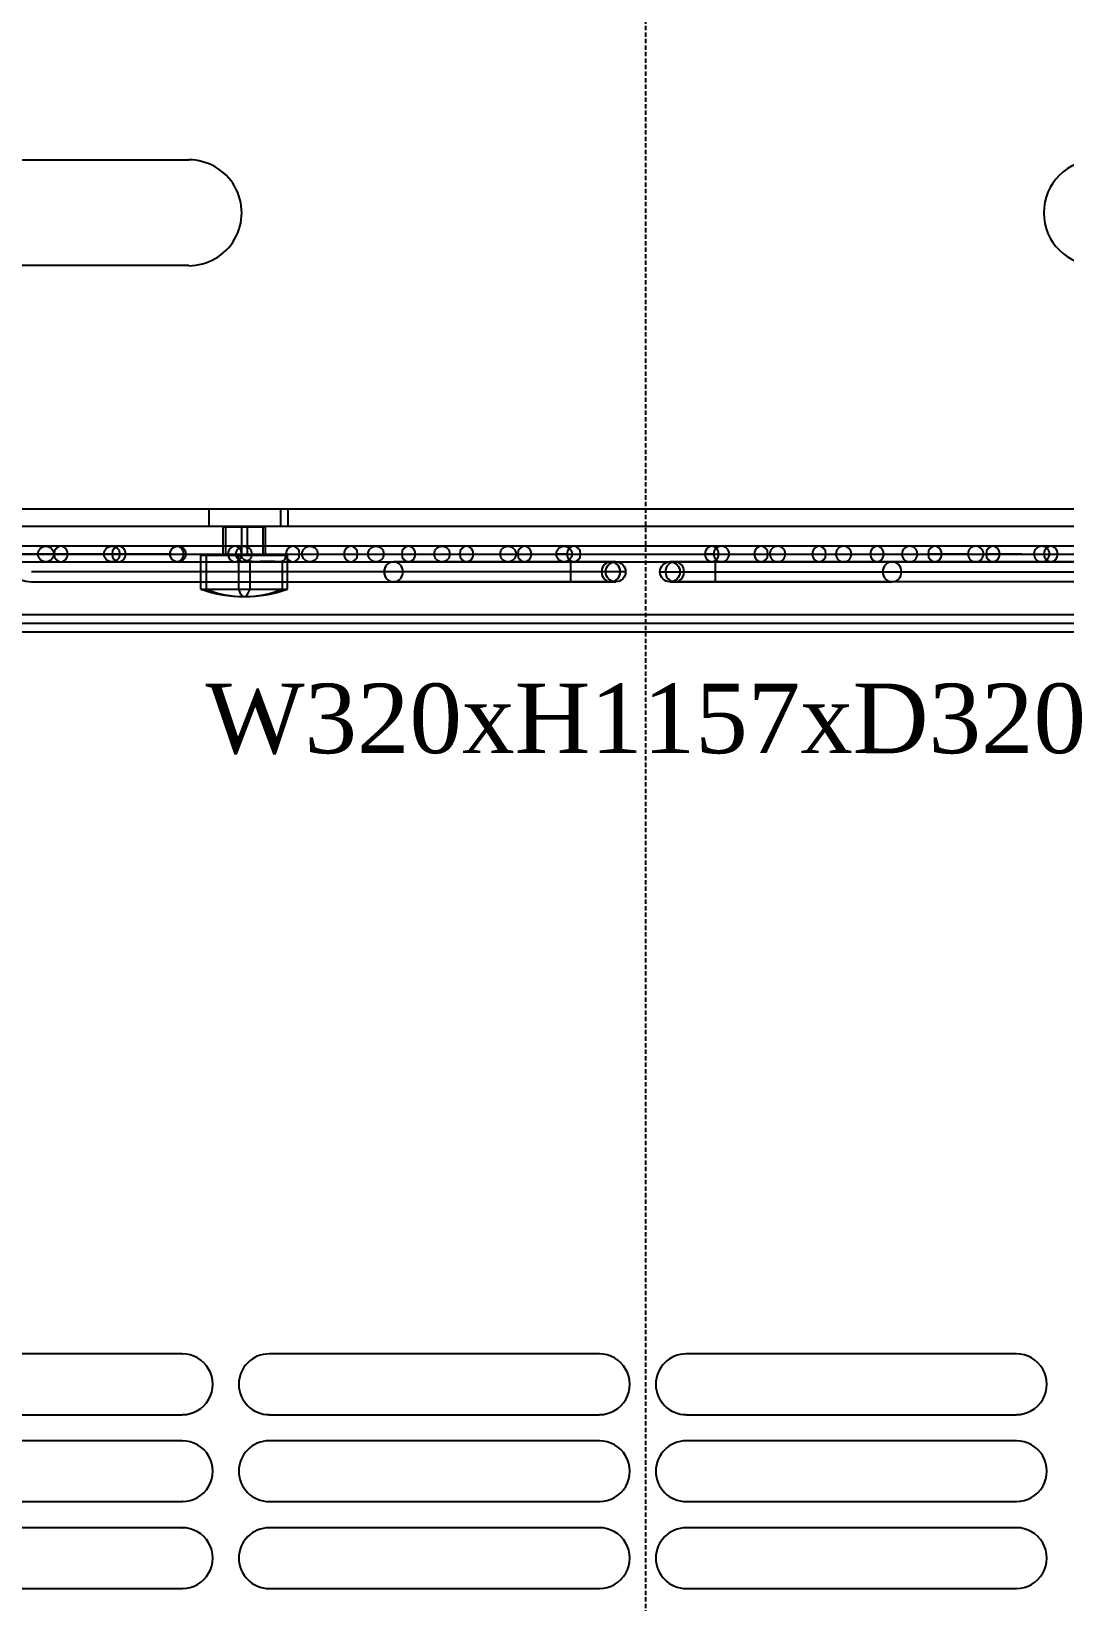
# Model space of a CAD drawing. Extents: x 0 to 320, y 0 to 1157.
# Drawn here: x 89.3 to 208.2, y 190.5 to 371.1 of the extents above; entities that cross this region are included whole.
import ezdxf

# ---------------------------------------------------------------- set-up
doc = ezdxf.new("R2010")
doc.units = 0
doc.linetypes.add('DASHED', pattern=[0.75, 0.5, -0.25])
doc.layers.add('-15N-THT. THIẾT BỊ ĐÓNG MỞ', color=40, linetype='CONTINUOUS')
doc.styles.add('- 04.0', font='times.ttf', dxfattribs={"height": 4})

# ---------------------------------------------------------------- blocks, each defined once
blk = doc.blocks.new('06 - N - SC VSD ATV630C11~C16N4')
at = {"layer": '-15N-THT. THIẾT BỊ ĐÓNG MỞ', "color": 6, "linetype": 'DASHED'}
blk.add_line((0, -578.5), (0, 578.5), dxfattribs=at)
at = {"layer": '-15N-THT. THIẾT BỊ ĐÓNG MỞ'}
for p, q in [((-117.46, -222.17), (-52.59, -222.17)), ((-52.59, -222.17), (-52.59, -222.17)), ((-52.59, -234.33), (-117.46, -234.33)), ((-52.59, -234.33), (-52.59, -234.33)), ((-81.18, -262.3), (80.51, -262.3)), ((-50.25, -264.3), (-50.25, -262.3)), ((-42.01, -264.3), (-42.01, -262.3)), ((-41.21, -262.3), (-41.21, -264.3)), ((-95.34, -264.3), (94.66, -264.3)), ((-43.77, -264.41), (-48.65, -264.41)), ((-48.65, -267.63), (-48.65, -264.41)), ((-48.65, -267.63), (-48.65, -264.41)), ((-48.36, -264.41), (-48.36, -267.63)), ((-46.54, -264.41), (-46.54, -267.63)), ((-45.89, -264.41), (-45.89, -267.63)), ((-44.07, -264.41), (-44.07, -267.63)), ((-43.77, -267.63), (-43.77, -264.41)), ((-43.77, -267.63), (-43.77, -264.41)), ((75.98, -266.6), (-76.65, -266.6)), ((68.38, -266.6), (-69.05, -266.6)), ((60.78, -266.6), (-61.45, -266.6)), ((53.18, -266.6), (-53.85, -266.6)), ((45.58, -266.6), (-46.25, -266.6)), ((37.98, -266.6), (-38.65, -266.6)), ((30.38, -266.6), (-31.05, -266.6)), ((22.78, -266.6), (-23.45, -266.6)), ((15.18, -266.6), (-15.85, -266.6)), ((8.71, -266.6), (-9.39, -266.6)), ((-54.76, -267.5), (-77.55, -267.5)), ((-77.55, -267.5), (76.88, -267.5)), ((-76.63, -268.4), (-44.9, -268.4)), ((-75.75, -267.5), (75.08, -267.5)), ((-70.71, -268.4), (-4.01, -268.4)), ((-69.95, -267.5), (69.28, -267.5)), ((-69, -267.5), (-69.86, -267.5)), ((-69.8, -267.5), (-69.04, -267.5)), ((-69.05, -268.4), (68.38, -268.4)), ((-69.04, -267.5), (-66.52, -267.5)), ((-68.15, -267.5), (67.48, -267.5)), ((-62.8, -267.5), (-62.12, -267.5)), ((-62.35, -267.5), (61.68, -267.5)), ((-61.43, -267.5), (-62.24, -267.5)), ((-62.12, -267.5), (-59.85, -267.5)), ((-61.45, -268.4), (60.78, -268.4)), ((-60.55, -267.5), (59.88, -267.5)), ((-55.19, -267.5), (-54.56, -267.5)), ((-54.75, -267.5), (-39.84, -267.5)), ((-54.75, -267.5), (54.08, -267.5)), ((-54.56, -267.5), (-53.18, -267.5)), ((-53.85, -268.4), (53.18, -268.4)), ((-52.95, -267.5), (52.28, -267.5)), ((-51.19, -267.63), (-46.88, -267.63)), ((-51.19, -271.55), (-51.19, -267.63)), ((-51.19, -271.55), (-51.19, -267.63)), ((-50.58, -267.63), (-50.58, -271.55)), ((-47.15, -267.5), (46.48, -267.5)), ((-47.13, -267.5), (-46.51, -267.5)), ((-46.88, -267.63), (-46.88, -271.55)), ((-46.88, -267.63), (-41.23, -267.63)), ((-46.62, -267.63), (-46.56, -267.8)), ((-46.62, -267.63), (-46.61, -267.69)), ((-46.61, -267.69), (-46.59, -267.74)), ((-46.59, -267.74), (-46.56, -267.8)), ((-46.56, -267.8), (-46.45, -267.95)), ((-46.56, -267.8), (-46.53, -267.85)), ((-46.53, -267.85), (-46.5, -267.9)), ((-46.5, -267.9), (-46.46, -267.94)), ((-46.46, -267.94), (-46.42, -267.99)), ((-46.45, -267.95), (-46.31, -268.08)), ((-46.42, -267.99), (-46.37, -268.03)), ((-46.37, -268.03), (-46.33, -268.07)), ((-46.33, -268.07), (-46.28, -268.1)), ((-46.31, -268.08), (-46.15, -268.17)), ((-46.28, -268.1), (-46.23, -268.13)), ((-46.25, -268.4), (45.58, -268.4)), ((-46.23, -268.13), (-46.18, -268.16)), ((-46.18, -268.16), (-46.12, -268.19)), ((-46.15, -268.17), (-45.98, -268.25)), ((-46.12, -268.19), (-46.07, -268.21)), ((-46.07, -268.21), (-46.01, -268.24)), ((-46.01, -268.24), (-45.96, -268.26)), ((-45.98, -268.25), (-45.81, -268.3)), ((-45.96, -268.26), (-45.9, -268.28)), ((-45.9, -268.28), (-45.84, -268.29)), ((-45.84, -268.29), (-45.78, -268.31)), ((-45.81, -268.3), (-45.63, -268.34)), ((-45.78, -268.31), (-45.73, -268.32)), ((-45.73, -268.32), (-45.67, -268.34)), ((-45.67, -268.34), (-45.61, -268.35)), ((-45.63, -268.34), (-45.44, -268.37)), ((-45.61, -268.35), (-45.55, -268.36)), ((-45.44, -268.37), (-45.55, -268.36)), ((-45.55, -268.36), (-45.55, -271.55)), ((-45.44, -268.37), (-45.26, -268.39)), ((-45.33, -268.38), (-45.44, -268.37)), ((-45.35, -267.5), (44.68, -267.5)), ((-45.22, -268.39), (-45.33, -268.38)), ((-45.26, -268.39), (-45.08, -268.4)), ((-45.12, -268.4), (-45.22, -268.39)), ((-45.01, -268.4), (-45.12, -268.4)), ((-45.08, -268.4), (-44.9, -268.4)), ((-44.9, -268.4), (-45.01, -268.4)), ((-44.9, -268.4), (-44.72, -268.4)), ((-44.72, -268.4), (-44.9, -268.4)), ((-44.72, -268.4), (-44.55, -268.39)), ((-44.54, -268.39), (-44.72, -268.4)), ((-44.55, -268.39), (-44.37, -268.39)), ((-44.37, -268.38), (-44.54, -268.39)), ((-44.37, -268.39), (-44.2, -268.38)), ((-44.2, -268.38), (-44.37, -268.38)), ((-44.2, -268.38), (-44.03, -268.37)), ((-44.03, -268.37), (-44.2, -268.38)), ((-44.03, -268.37), (-43.87, -268.36)), ((-43.87, -268.36), (-44.03, -268.37)), ((-43.87, -268.36), (-43.71, -268.36)), ((-43.71, -268.36), (-43.87, -268.36)), ((-43.71, -268.36), (-43.55, -268.35)), ((-43.55, -268.35), (-43.71, -268.36)), ((-43.55, -268.35), (-43.39, -268.35)), ((-43.39, -268.35), (-43.55, -268.35)), ((-43.39, -268.35), (-43.24, -268.35)), ((-43.24, -268.35), (-43.39, -268.35)), ((-43.24, -268.35), (-43.1, -268.36)), ((-43.1, -268.36), (-43.24, -268.35)), ((-43.1, -268.36), (-42.95, -268.36)), ((-42.95, -268.36), (-43.1, -268.36)), ((-42.95, -268.36), (-42.82, -268.37)), ((-42.82, -268.37), (-42.95, -268.36)), ((-42.82, -268.37), (-42.68, -268.38)), ((-42.68, -268.38), (-42.82, -268.37)), ((-42.68, -268.38), (-42.55, -268.38)), ((-42.55, -268.39), (-42.68, -268.38)), ((-42.55, -268.38), (-42.43, -268.39)), ((-42.43, -268.39), (-42.55, -268.39)), ((-42.43, -268.39), (-42.31, -268.4)), ((-42.31, -268.4), (-42.43, -268.39)), ((-42.31, -268.4), (-42.2, -268.4)), ((-42.2, -268.4), (-42.31, -268.4)), ((-42.2, -268.4), (-42.14, -268.4)), ((-42.09, -268.4), (-42.2, -268.4)), ((-42.2, -268.4), (75.96, -268.4)), ((-42.14, -268.4), (-42.07, -268.4)), ((-41.99, -268.39), (-42.09, -268.4)), ((-42.07, -268.4), (-42.01, -268.39)), ((-42.01, -268.39), (-41.95, -268.38)), ((-41.9, -268.37), (-41.99, -268.39)), ((-41.95, -268.38), (-41.9, -268.37)), ((-41.81, -268.34), (-41.9, -268.37)), ((-41.9, -268.37), (-41.84, -268.36)), ((-41.82, -268.35), (-41.84, -268.36)), ((-41.84, -268.36), (-41.84, -271.55)), ((-41.79, -268.34), (-41.82, -268.35)), ((-41.73, -268.3), (-41.81, -268.34)), ((-41.76, -268.32), (-41.79, -268.34)), ((-41.74, -268.31), (-41.76, -268.32)), ((-41.71, -268.29), (-41.74, -268.31)), ((-41.65, -268.25), (-41.73, -268.3)), ((-41.69, -268.28), (-41.71, -268.29)), ((-41.66, -268.26), (-41.69, -268.28)), ((-41.64, -268.24), (-41.66, -268.26)), ((-41.59, -268.17), (-41.65, -268.25)), ((-41.62, -268.21), (-41.64, -268.24)), ((-41.6, -268.19), (-41.62, -268.21)), ((-41.58, -268.16), (-41.6, -268.19)), ((-41.53, -268.08), (-41.59, -268.17)), ((-41.56, -268.13), (-41.58, -268.16)), ((-41.54, -268.1), (-41.56, -268.13)), ((-41.53, -268.07), (-41.54, -268.1)), ((-41.49, -267.95), (-41.53, -268.08)), ((-41.51, -268.03), (-41.53, -268.07)), ((-41.5, -267.99), (-41.51, -268.03)), ((-41.48, -267.94), (-41.5, -267.99)), ((-41.45, -267.8), (-41.49, -267.95)), ((-41.47, -267.9), (-41.48, -267.94)), ((-41.46, -267.85), (-41.47, -267.9)), ((-41.45, -267.8), (-41.46, -267.85)), ((-41.43, -267.63), (-41.45, -267.8)), ((-41.44, -267.74), (-41.45, -267.8)), ((-41.43, -267.63), (-41.44, -267.69)), ((-41.44, -267.69), (-41.44, -267.74)), ((-41.23, -271.55), (-41.23, -267.63)), ((-41.23, -271.55), (-41.23, -267.63)), ((-39.55, -267.5), (-33.17, -267.5)), ((-39.55, -267.5), (38.88, -267.5)), ((-38.65, -268.4), (37.98, -268.4)), ((-37.75, -267.5), (37.08, -267.5)), ((-31.95, -267.5), (-26.5, -267.5)), ((-31.95, -267.5), (31.28, -267.5)), ((-31.05, -268.4), (30.38, -268.4)), ((-30.15, -267.5), (29.48, -267.5)), ((-3.46, -268.4), (-29.03, -268.4)), ((-24.35, -267.5), (-19.83, -267.5)), ((-24.35, -267.5), (23.68, -267.5)), ((-23.45, -268.4), (22.78, -268.4)), ((-22.55, -267.5), (21.88, -267.5)), ((-16.75, -267.5), (-13.16, -267.5)), ((-16.75, -267.5), (16.08, -267.5)), ((-15.85, -268.4), (15.18, -268.4)), ((-14.95, -267.5), (14.28, -267.5)), ((-9.07, -267.5), (-10.29, -267.5)), ((-10.29, -267.5), (9.61, -267.5)), ((-9.39, -268.4), (8.71, -268.4)), ((-8.65, -268.4), (-8.65, -270.7)), ((-8.49, -267.5), (-7.49, -267.5)), ((-8.49, -267.5), (7.81, -267.5)), ((30.36, -268.4), (2.79, -268.4)), ((3.34, -268.4), (28.36, -268.4)), ((7.81, -267.5), (6.82, -267.5)), ((7.98, -268.4), (7.98, -270.7)), ((8.4, -267.5), (9.61, -267.5)), ((8.72, -268.4), (8.71, -268.4)), ((8.71, -268.4), (8.71, -268.4)), ((8.71, -268.4), (8.71, -268.4)), ((8.72, -268.4), (8.72, -268.4)), ((8.72, -268.4), (8.72, -268.4)), ((12.49, -267.5), (16.08, -267.5)), ((15.19, -268.4), (15.17, -268.4)), ((15.17, -268.4), (15.17, -268.4)), ((15.17, -268.4), (15.17, -268.4)), ((15.19, -268.4), (15.19, -268.4)), ((15.19, -268.4), (15.19, -268.4)), ((19.16, -267.5), (23.68, -267.5)), ((22.76, -268.4), (22.76, -268.4)), ((22.76, -268.4), (22.76, -268.4)), ((22.76, -268.4), (22.77, -268.4)), ((22.77, -268.4), (22.77, -268.4)), ((22.77, -268.4), (22.77, -268.4)), ((22.77, -268.4), (22.77, -268.4)), ((22.77, -268.4), (22.77, -268.4)), ((22.77, -268.4), (22.77, -268.4)), ((22.77, -268.4), (22.79, -268.4)), ((22.8, -268.4), (22.79, -268.4)), ((22.79, -268.4), (22.79, -268.4)), ((22.79, -268.4), (22.79, -268.4)), ((22.79, -268.4), (22.79, -268.4)), ((22.79, -268.4), (22.79, -268.4)), ((22.79, -268.4), (22.79, -268.4)), ((22.8, -268.4), (22.8, -268.4)), ((22.8, -268.4), (22.8, -268.4)), ((25.83, -267.5), (30.8, -267.5)), ((30.36, -268.4), (30.36, -268.4)), ((30.36, -268.4), (30.36, -268.4)), ((30.36, -268.4), (30.36, -268.4)), ((30.36, -268.4), (30.36, -268.4)), ((30.36, -268.4), (30.36, -268.4)), ((30.36, -268.4), (30.36, -268.4)), ((30.36, -268.4), (30.37, -268.4)), ((30.37, -268.4), (30.37, -268.4)), ((30.37, -268.4), (30.37, -268.4)), ((30.37, -268.4), (30.37, -268.4)), ((30.37, -268.4), (30.37, -268.4)), ((30.37, -268.4), (30.37, -268.4)), ((30.37, -268.4), (30.39, -268.4)), ((30.39, -268.4), (30.39, -268.4)), ((30.39, -268.4), (30.39, -268.4)), ((30.39, -268.4), (30.39, -268.4)), ((30.39, -268.4), (30.39, -268.4)), ((30.39, -268.4), (30.39, -268.4)), ((30.39, -268.4), (30.4, -268.4)), ((30.4, -268.4), (30.4, -268.4)), ((30.4, -268.4), (30.4, -268.4)), ((30.4, -268.4), (30.4, -268.4)), ((30.4, -268.4), (30.4, -268.4)), ((30.4, -268.4), (30.4, -268.4)), ((30.4, -268.4), (30.4, -268.4)), ((37.95, -268.4), (30.4, -268.4)), ((30.8, -267.5), (30.93, -267.5)), ((30.93, -267.5), (31.28, -267.5)), ((36.97, -267.5), (32.5, -267.5)), ((36.83, -267.5), (37.13, -267.5)), ((37.03, -267.5), (36.97, -267.5)), ((37.08, -267.5), (37.03, -267.5)), ((37.13, -267.5), (38.88, -267.5)), ((37.96, -268.4), (37.95, -268.4)), ((37.97, -268.4), (37.96, -268.4)), ((37.96, -268.4), (37.96, -268.4)), ((37.96, -268.4), (37.96, -268.4)), ((37.96, -268.4), (37.96, -268.4)), ((37.96, -268.4), (37.96, -268.4)), ((37.96, -268.4), (37.96, -268.4)), ((37.96, -268.4), (37.96, -268.4)), ((37.96, -268.4), (37.96, -268.4)), ((37.96, -268.4), (37.96, -268.4)), ((37.97, -268.4), (37.97, -268.4)), ((37.97, -268.4), (37.97, -268.4)), ((37.97, -268.4), (37.97, -268.4)), ((37.97, -268.4), (37.97, -268.4)), ((37.97, -268.4), (37.97, -268.4)), ((37.97, -268.4), (37.99, -268.4)), ((37.99, -268.4), (37.99, -268.4)), ((37.99, -268.4), (37.99, -268.4)), ((37.99, -268.4), (37.99, -268.4)), ((37.99, -268.4), (37.99, -268.4)), ((37.99, -268.4), (38, -268.4)), ((37.99, -268.4), (38, -268.4)), ((38, -268.4), (38, -268.4)), ((38.01, -268.4), (38, -268.4)), ((38, -268.4), (38, -268.4)), ((38, -268.4), (38, -268.4)), ((38, -268.4), (38, -268.4)), ((38, -268.4), (38, -268.4)), ((38, -268.4), (38, -268.4)), ((38, -268.4), (38, -268.4)), ((38, -268.4), (38, -268.4)), ((45.55, -268.4), (38.01, -268.4)), ((42.99, -267.5), (39.17, -267.5)), ((42.78, -267.5), (43.23, -267.5)), ((43.28, -267.5), (42.99, -267.5)), ((43.23, -267.5), (49.24, -267.5)), ((45.56, -268.4), (45.55, -268.4)), ((45.56, -268.4), (45.55, -268.4)), ((45.55, -268.4), (45.55, -268.4)), ((45.55, -268.4), (45.55, -268.4)), ((45.57, -268.4), (45.56, -268.4)), ((45.56, -268.4), (45.56, -268.4)), ((45.56, -268.4), (45.56, -268.4)), ((45.56, -268.4), (45.56, -268.4)), ((45.56, -268.4), (45.56, -268.4)), ((45.56, -268.4), (45.56, -268.4)), ((45.56, -268.4), (45.56, -268.4)), ((45.56, -268.4), (45.56, -268.4)), ((45.56, -268.4), (45.56, -268.4)), ((45.56, -268.4), (45.57, -268.4)), ((45.57, -268.4), (45.57, -268.4)), ((45.57, -268.4), (45.57, -268.4)), ((45.57, -268.4), (45.57, -268.4)), ((45.57, -268.4), (45.57, -268.4)), ((45.57, -268.4), (45.59, -268.4)), ((45.59, -268.4), (45.59, -268.4)), ((45.59, -268.4), (45.59, -268.4)), ((45.59, -268.4), (45.59, -268.4)), ((45.59, -268.4), (45.59, -268.4)), ((45.59, -268.4), (45.6, -268.4)), ((45.59, -268.4), (45.6, -268.4)), ((45.61, -268.4), (45.6, -268.4)), ((45.6, -268.4), (45.6, -268.4)), ((45.6, -268.4), (45.6, -268.4)), ((45.6, -268.4), (45.6, -268.4)), ((45.6, -268.4), (45.6, -268.4)), ((45.6, -268.4), (45.6, -268.4)), ((45.6, -268.4), (45.6, -268.4)), ((45.6, -268.4), (45.6, -268.4)), ((45.6, -268.4), (45.6, -268.4)), ((45.61, -268.4), (45.61, -268.4)), ((45.61, -268.4), (45.61, -268.4)), ((45.61, -268.4), (45.61, -268.4)), ((53.15, -268.4), (45.61, -268.4)), ((-2.31, -269.55), (-70.71, -269.55)), ((-70.71, -270.7), (-3.46, -270.7)), ((-4.01, -270.7), (-29.03, -270.7)), ((1.64, -269.55), (70.04, -269.55)), ((2.79, -270.7), (28.36, -270.7)), ((70.04, -270.7), (3.34, -270.7)), ((-51.19, -271.55), (-41.23, -271.55)), ((149.75, -274.5), (-149.71, -274.5)), ((149.75, -275.5), (-149.71, -275.5)), ((145.66, -276.5), (-145.71, -276.5)), ((-53.34, -359.5), (-91.34, -359.5)), ((-53.34, -359.5), (-53.33, -359.5)), ((-5.34, -359.5), (-43.34, -359.5)), ((-43.33, -359.5), (-43.34, -359.5)), ((-5.34, -359.5), (-5.33, -359.5)), ((42.66, -359.5), (4.66, -359.5)), ((4.67, -359.5), (4.66, -359.5)), ((42.66, -359.5), (42.67, -359.5)), ((-91.34, -366.5), (-53.34, -366.5)), ((-53.33, -366.5), (-53.34, -366.5)), ((-43.34, -366.5), (-5.34, -366.5)), ((-43.33, -366.5), (-43.34, -366.5)), ((-5.33, -366.5), (-5.34, -366.5)), ((4.66, -366.5), (42.66, -366.5)), ((4.67, -366.5), (4.66, -366.5)), ((42.67, -366.5), (42.66, -366.5)), ((-53.34, -369.5), (-91.34, -369.5)), ((-53.34, -369.5), (-53.33, -369.5)), ((-5.34, -369.5), (-43.34, -369.5)), ((-43.33, -369.5), (-43.34, -369.5)), ((-5.34, -369.5), (-5.33, -369.5)), ((42.66, -369.5), (4.66, -369.5)), ((4.67, -369.5), (4.66, -369.5)), ((42.66, -369.5), (42.67, -369.5)), ((-91.34, -376.5), (-53.34, -376.5)), ((-53.33, -376.5), (-53.34, -376.5)), ((-43.34, -376.5), (-5.34, -376.5)), ((-43.33, -376.5), (-43.34, -376.5)), ((-5.33, -376.5), (-5.34, -376.5)), ((4.66, -376.5), (42.66, -376.5)), ((4.67, -376.5), (4.66, -376.5)), ((42.67, -376.5), (42.66, -376.5)), ((-53.34, -379.5), (-91.34, -379.5)), ((-53.34, -379.5), (-53.33, -379.5)), ((-5.34, -379.5), (-43.34, -379.5)), ((-43.33, -379.5), (-43.34, -379.5)), ((-5.34, -379.5), (-5.33, -379.5)), ((42.66, -379.5), (4.66, -379.5)), ((4.67, -379.5), (4.66, -379.5)), ((42.66, -379.5), (42.67, -379.5)), ((-91.34, -386.5), (-53.34, -386.5)), ((-53.33, -386.5), (-53.34, -386.5)), ((-43.34, -386.5), (-5.34, -386.5)), ((-43.33, -386.5), (-43.34, -386.5)), ((-5.33, -386.5), (-5.34, -386.5)), ((4.66, -386.5), (42.66, -386.5)), ((4.67, -386.5), (4.66, -386.5)), ((42.67, -386.5), (42.66, -386.5))]:
    blk.add_line(p, q, dxfattribs=at)
for centre, radius in [((-69.05, -267.5), 0.9), ((-61.45, -267.5), 0.9), ((-53.85, -267.5), 0.9), ((-46.25, -267.5), 0.9), ((-38.65, -267.5), 0.9), ((-31.05, -267.5), 0.9), ((-23.45, -267.5), 0.9), ((-15.85, -267.5), 0.9), ((-9.39, -267.5), 0.9), ((-3.46, -269.55), 1.15), ((2.79, -269.55), 1.15)]:
    blk.add_circle(centre, radius, dxfattribs=at)
for centre, radius, start, end in [((8.71, -267.5), 0.9, 270.7635, 269.235), ((15.18, -267.5), 0.9, 271.0138, 269.003), ((22.78, -267.5), 0.9, 271.2342, 268.7637), ((30.38, -267.5), 0.9, 271.4276, 268.5722), ((37.98, -267.5), 0.9, 271.6063, 179.9977), ((45.58, -267.5), 0.9, 271.7434, 268.2579), ((-70.71, -267.5), 3.2, 180.8787, 270), ((37.98, -267.5), 0.9, 180.0017, 268.4027), ((-46.21, -257.4), 15, 250.6092, 289.3902), ((-46.21, -257.4), 15, 250.6094, 289.3904)]:
    blk.add_arc(centre, radius, start, end, dxfattribs=at)
for centre, major_axis, ratio, start_param, end_param in [((-52.59, -228.25), (-0.76, 6.04), 1, 3.016489, 6.158082), ((51.91, -228.25), (-0.76, 6.04), 1, -0.125103, 3.016489), ((-67.31, -267.5), (0, 0.9), 0.877583, -1.570792, 1.570796), ((-60.64, -267.5), (0, 0.9), 0.877583, -1.570792, 1.570796), ((-53.97, -267.5), (0, 0.9), 0.877583, -1.570792, 1.570796), ((-47.3, -267.5), (0, 0.9), 0.877583, -1.570792, 1.570796), ((-40.63, -267.5), (0, 0.9), 0.877583, -1.570792, 1.570796), ((-33.96, -267.5), (0, 0.9), 0.877583, -1.570792, 1.570796), ((-27.29, -267.5), (0, 0.9), 0.877583, -1.570792, 1.570796), ((-20.62, -267.5), (0, 0.9), 0.877583, -1.570792, 1.570796), ((-13.95, -267.5), (0, 0.9), 0.877583, -1.570792, 1.570796), ((-8.28, -267.5), (0, 0.9), 0.877583, -1.570792, 1.570796), ((7.61, -267.5), (0, -0.9), 0.877583, 1.570796, 4.712385), ((13.28, -267.5), (0, -0.9), 0.877583, 1.570796, 4.712385), ((19.95, -267.5), (0, -0.9), 0.877583, 1.570796, 4.712385), ((26.62, -267.5), (0, -0.9), 0.877583, 1.570796, 4.712385), ((33.29, -267.5), (0, -0.9), 0.877583, 1.570796, 4.712385), ((39.96, -267.5), (0, -0.9), 0.877583, 1.570796, 4.712385), ((46.63, -267.5), (0, -0.9), 0.877583, 1.570796, 4.712385), ((-67.31, -267.5), (0, 0.9), 0.877583, 1.570801, 4.712389), ((-60.64, -267.5), (0, 0.9), 0.877583, 1.570801, 4.712389), ((-53.97, -267.5), (0, 0.9), 0.877583, 1.570801, 4.712389), ((-47.3, -267.5), (0, 0.9), 0.877583, 1.570801, 4.712389), ((-40.63, -267.5), (0, 0.9), 0.877583, 1.570801, 4.712389), ((-33.96, -267.5), (0, 0.9), 0.877583, 1.570801, 4.712389), ((-29.03, -269.55), (0, -1.15), 0.937971, -3.141593, -1.570796), ((-29.03, -269.55), (0, 1.15), 0.937971, 0, 1.570796), ((-29.03, -269.55), (0, -1.15), 0.937971, 1.570796, 3.141593), ((-29.03, -269.55), (0, 1.15), 0.937971, -1.570796, 0), ((-27.29, -267.5), (0, 0.9), 0.877583, 1.570801, 4.712389), ((-20.62, -267.5), (0, 0.9), 0.877583, 1.570801, 4.712389), ((-13.95, -267.5), (0, 0.9), 0.877583, 1.570801, 4.712389), ((-8.28, -267.5), (0, 0.9), 0.877583, 1.570801, 4.712389), ((-4.01, -269.55), (0, 1.15), 0.937971, -1.570796, 1.570796), ((-4.01, -269.55), (0, -1.15), 0.937971, 1.570796, 4.712389), ((3.34, -269.55), (0, 1.15), 0.937971, -1.570796, 1.570796), ((7.61, -267.5), (0, -0.9), 0.877583, -1.570796, 1.570792), ((13.28, -267.5), (0, -0.9), 0.877583, -1.570796, 1.570792), ((19.95, -267.5), (0, -0.9), 0.877583, -1.570796, 1.570792), ((26.62, -267.5), (0, -0.9), 0.877583, -1.570796, 1.570792), ((28.36, -269.55), (0, -1.15), 0.937971, -3.141593, -1.570796), ((28.36, -269.55), (0, 1.15), 0.937971, 0, 1.570796), ((28.36, -269.55), (0, -1.15), 0.937971, 1.570796, 3.141593), ((28.36, -269.55), (0, 1.15), 0.937971, -1.570796, 0), ((33.29, -267.5), (0, -0.9), 0.877583, -1.570796, 1.570792), ((39.96, -267.5), (0, -0.9), 0.877583, -1.570796, 1.570792), ((46.63, -267.5), (0, -0.9), 0.877583, -1.570796, 1.570792), ((-29.03, -269.55), (0, -1.15), 0.937971, -1.570796, 0), ((-29.03, -269.55), (0, 1.15), 0.937971, 1.570796, 3.141593), ((-29.03, -269.55), (0, -1.15), 0.937971, 0, 1.570796), ((-29.03, -269.55), (0, 1.15), 0.937971, 3.141593, 4.712389), ((-4.01, -269.55), (0, 1.15), 0.937971, 1.570796, 4.712389), ((-4.01, -269.55), (0, -1.15), 0.937971, -1.570796, 1.570796), ((3.34, -269.55), (0, 1.15), 0.937971, 1.570796, 4.712389), ((28.36, -269.55), (0, -1.15), 0.937971, -1.570796, 0), ((28.36, -269.55), (0, 1.15), 0.937971, 1.570796, 3.141593), ((28.36, -269.55), (0, -1.15), 0.937971, 0, 1.570796), ((28.36, -269.55), (0, 1.15), 0.937971, 3.141593, 4.712389), ((-46.21, -257.4), (0, 15), 0.877583, 2.80316, 3.141593), ((-46.21, -257.4), (0, -15), 0.133085, -0.338426, 0), ((-46.21, -257.4), (0, 15), 0.133085, 3.141593, 3.480025), ((-46.21, -257.4), (0, -15), 0.877583, 0, 0.338432), ((-53.34, -363), (-0.44, 3.47), 1, 3.016486, 6.158079), ((-43.34, -363), (-0.44, 3.47), 1, -0.125106, 3.016486), ((-5.34, -363), (-0.44, 3.47), 1, 3.016486, 6.158079), ((4.66, -363), (-0.44, 3.47), 1, -0.125106, 3.016486), ((42.66, -363), (-0.44, 3.47), 1, 3.016486, 6.158079), ((-53.34, -373), (-0.44, 3.47), 1, 3.016486, 6.158079), ((-43.34, -373), (-0.44, 3.47), 1, -0.125106, 3.016486), ((-5.34, -373), (-0.44, 3.47), 1, 3.016486, 6.158079), ((4.66, -373), (-0.44, 3.47), 1, -0.125106, 3.016486), ((42.66, -373), (-0.44, 3.47), 1, 3.016486, 6.158079), ((-53.34, -383), (-0.44, 3.47), 1, 3.016486, 6.158079), ((-43.34, -383), (-0.44, 3.47), 1, -0.125106, 3.016486), ((-5.34, -383), (-0.44, 3.47), 1, 3.016486, 6.158079), ((4.66, -383), (-0.44, 3.47), 1, -0.125106, 3.016486), ((42.66, -383), (-0.44, 3.47), 1, 3.016486, 6.158079)]:
    blk.add_ellipse(centre, major_axis=major_axis, ratio=ratio, start_param=start_param, end_param=end_param, dxfattribs=at)
at = {"layer": '-15N-THT. THIẾT BỊ ĐÓNG MỞ', "color": 3, "insert": (0, -286.5), "char_height": 8, "width": 47.4864, "attachment_point": 5, "style": '- 04.0'}
blk.add_mtext('W320xH1157xD320', dxfattribs=at)

msp = doc.modelspace()

# ---------------------------------------------------------------- block references
msp.add_blockref('06 - N - SC VSD ATV630C11~C16N4', (160.02, 578.5))

doc.saveas('drawing.dxf')
